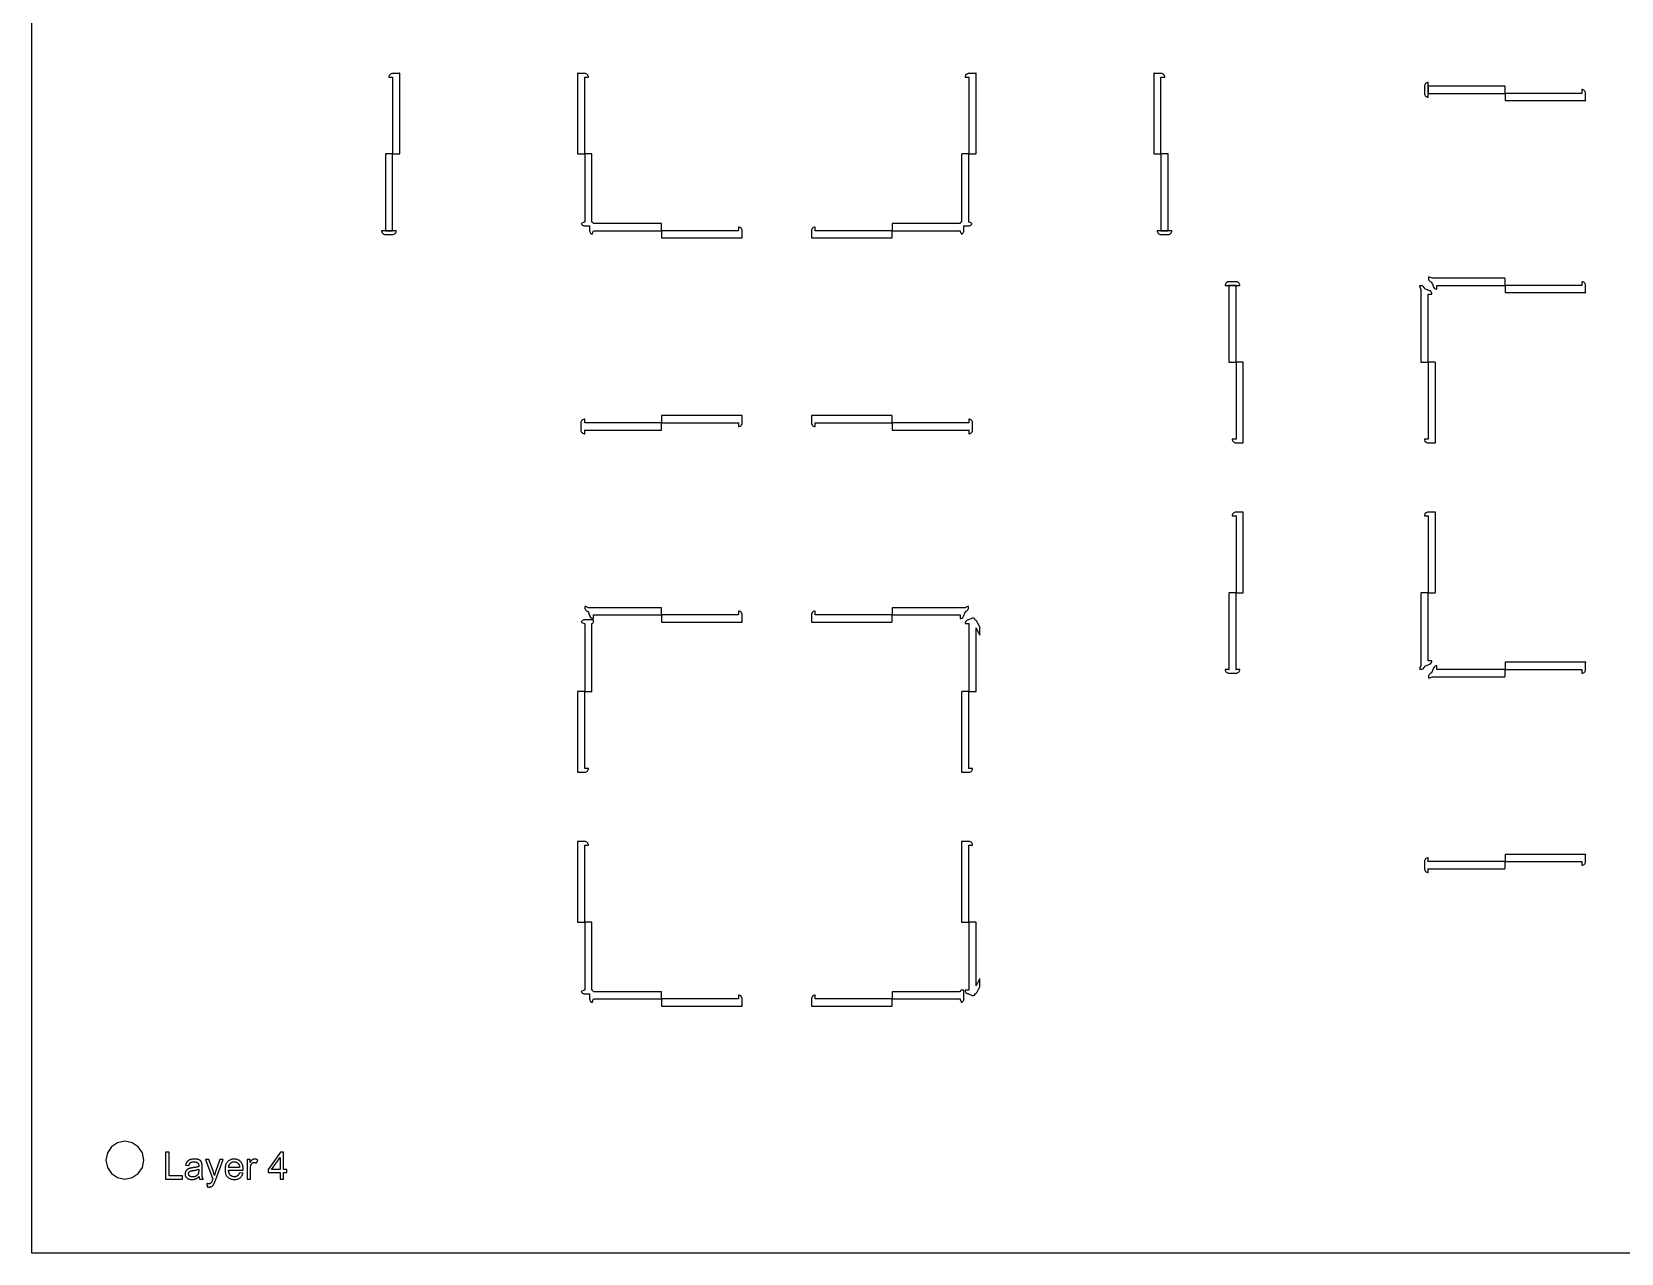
# Model space of a CAD drawing. Header units: metres. Extents: x -73 to 826, y -34 to 331.
# Drawn here: x 381.5 to 591.7, y -33.6 to 127.9 of the extents above; entities that cross this region are included whole.
import ezdxf

# ---------------------------------------------------------------- set-up
doc = ezdxf.new("R2010")
doc.units = ezdxf.units.M

msp = doc.modelspace()

# ---------------------------------------------------------------- linework, layer by layer
for points in [[(826.12, -33.64), (381.51, -33.64), (381.51, 330.98), (826.12, 330.98), (826.12, -33.64)], [(428.71, 121.92), (429.19, 121.92), (429.2, 121.92), (429.21, 121.91), (429.21, 121.91), (429.22, 121.9), (429.22, 111.78), (429.22, 111.77), (429.22, 111.77), (429.23, 111.76), (429.24, 111.76), (430.15, 111.76), (430.16, 111.76), (430.16, 111.77), (430.17, 111.77), (430.17, 111.78), (430.17, 122.43), (430.17, 122.43), (430.13, 122.43), (430.13, 122.43), (430.09, 122.42), (430.09, 122.42), (429.2, 122.42), (429.11, 122.41), (429.11, 122.41), (428.93, 122.33), (428.93, 122.33), (428.79, 122.2), (428.79, 122.2), (428.71, 122.02), (428.71, 122.02), (428.71, 121.92)], [(453.68, 111.76), (454.6, 111.76), (454.6, 111.76), (454.61, 111.77), (454.61, 111.77), (454.62, 111.78), (454.62, 121.9), (454.62, 121.91), (454.62, 121.91), (454.63, 121.92), (454.64, 121.92), (455.12, 121.92), (455.12, 122.02), (455.12, 122.02), (455.04, 122.2), (455.04, 122.2), (454.91, 122.33), (454.91, 122.33), (454.73, 122.41), (454.73, 122.41), (454.63, 122.42), (453.74, 122.42), (453.74, 122.42), (453.7, 122.43), (453.7, 122.43), (453.66, 122.43), (453.66, 122.43), (453.66, 111.78), (453.66, 111.77), (453.67, 111.77), (453.68, 111.76), (453.68, 111.76)], [(504.91, 121.92), (505.39, 121.92), (505.4, 121.92), (505.41, 121.91), (505.41, 121.91), (505.42, 121.9), (505.42, 111.78), (505.42, 111.77), (505.42, 111.77), (505.43, 111.76), (505.44, 111.76), (506.35, 111.76), (506.36, 111.76), (506.36, 111.77), (506.37, 111.77), (506.37, 111.78), (506.37, 122.43), (506.37, 122.43), (506.33, 122.43), (506.33, 122.43), (506.29, 122.42), (506.29, 122.42), (505.4, 122.42), (505.31, 122.41), (505.31, 122.41), (505.13, 122.33), (505.13, 122.33), (504.99, 122.2), (504.99, 122.2), (504.91, 122.02), (504.91, 122.02), (504.91, 121.92)], [(529.88, 111.76), (530.8, 111.76), (530.8, 111.76), (530.81, 111.77), (530.81, 111.77), (530.82, 111.78), (530.82, 121.9), (530.82, 121.91), (530.82, 121.91), (530.83, 121.92), (530.84, 121.92), (531.32, 121.92), (531.32, 122.02), (531.32, 122.02), (531.24, 122.2), (531.24, 122.2), (531.11, 122.33), (531.11, 122.33), (530.93, 122.41), (530.93, 122.41), (530.83, 122.42), (529.94, 122.42), (529.94, 122.42), (529.9, 122.43), (529.9, 122.43), (529.86, 122.43), (529.86, 122.43), (529.86, 111.78), (529.86, 111.77), (529.87, 111.77), (529.88, 111.76), (529.88, 111.76)], [(566.16, 119.27), (566.16, 120.7), (566.16, 121.22), (566.13, 121.22), (566.13, 121.22), (566.08, 121.21), (566.07, 121.21), (565.98, 121.18), (565.98, 121.18), (565.89, 121.14), (565.88, 121.13), (565.81, 121.07), (565.81, 121.07), (565.75, 120.99), (565.74, 120.99), (565.7, 120.9), (565.7, 120.9), (565.67, 120.81), (565.67, 120.8), (565.66, 120.75), (565.66, 120.75), (565.66, 120.7), (565.66, 119.79), (565.66, 119.74), (565.66, 119.74), (565.67, 119.69), (565.67, 119.68), (565.7, 119.59), (565.7, 119.59), (565.74, 119.5), (565.75, 119.5), (565.81, 119.42), (565.81, 119.42), (565.88, 119.36), (565.89, 119.36), (565.98, 119.31), (565.98, 119.31), (566.07, 119.28), (566.08, 119.28), (566.13, 119.27), (566.13, 119.27), (566.16, 119.27)], [(566.16, 120.7), (566.16, 119.79), (566.16, 119.78), (566.16, 119.78), (566.17, 119.77), (566.18, 119.77), (576.3, 119.77), (576.3, 119.77), (576.31, 119.78), (576.31, 119.78), (576.32, 119.79), (576.32, 120.7), (576.31, 120.71), (576.31, 120.72), (576.3, 120.72), (576.3, 120.72), (566.18, 120.72), (566.17, 120.72), (566.16, 120.72), (566.16, 120.71), (566.16, 120.7)], [(576.32, 119.75), (576.32, 118.84), (576.32, 118.83), (576.32, 118.82), (576.33, 118.82), (576.34, 118.82), (586.48, 118.82), (586.98, 118.82), (586.98, 118.82), (586.99, 118.85), (586.99, 118.85), (586.97, 118.9), (586.97, 118.9), (586.97, 119.75), (586.97, 119.78), (586.96, 119.88), (586.96, 119.88), (586.89, 120.06), (586.89, 120.06), (586.75, 120.2), (586.75, 120.2), (586.57, 120.27), (586.57, 120.27), (586.48, 120.27), (586.48, 119.79), (586.47, 119.78), (586.47, 119.78), (586.46, 119.77), (586.45, 119.77), (576.34, 119.77), (576.33, 119.77), (576.32, 119.76), (576.32, 119.76), (576.32, 119.75)], [(428.28, 101.6), (429.2, 101.6), (429.2, 101.6), (429.21, 101.61), (429.21, 101.61), (429.22, 101.62), (429.22, 111.74), (429.21, 111.75), (429.21, 111.75), (429.2, 111.76), (429.2, 111.76), (428.28, 111.76), (428.28, 111.76), (428.27, 111.75), (428.26, 111.75), (428.26, 111.74), (428.26, 101.62), (428.26, 101.61), (428.27, 101.61), (428.28, 101.6), (428.28, 101.6)], [(455.6, 101.14), (455.75, 101.52), (455.77, 101.6), (455.77, 101.6), (464.76, 101.6), (464.76, 101.6), (464.77, 101.61), (464.77, 101.61), (464.78, 101.62), (464.78, 102.53), (464.77, 102.54), (464.77, 102.55), (464.76, 102.55), (464.76, 102.55), (455.77, 102.55), (455.77, 102.55), (455.75, 102.63), (455.71, 102.69), (455.64, 102.74), (455.57, 102.75), (455.57, 111.74), (455.57, 111.75), (455.56, 111.75), (455.56, 111.76), (455.55, 111.76), (454.64, 111.76), (454.63, 111.76), (454.62, 111.75), (454.62, 111.75), (454.62, 111.74), (454.62, 102.75), (454.54, 102.74), (454.16, 102.58), (454.2, 102.48), (454.2, 102.48), (454.34, 102.34), (454.34, 102.34), (454.52, 102.26), (454.52, 102.26), (454.62, 102.25), (455.27, 102.25), (455.27, 102.25), (455.27, 102.25), (455.27, 102.25), (455.27, 102.25), (455.27, 101.6), (455.28, 101.5), (455.28, 101.5), (455.35, 101.32), (455.35, 101.32), (455.49, 101.19), (455.49, 101.19), (455.6, 101.14)], [(505.87, 102.58), (505.49, 102.74), (505.42, 102.75), (505.42, 111.74), (505.41, 111.75), (505.41, 111.75), (505.4, 111.76), (505.4, 111.76), (504.48, 111.76), (504.48, 111.76), (504.47, 111.75), (504.46, 111.75), (504.46, 111.74), (504.46, 102.75), (504.39, 102.74), (504.32, 102.69), (504.28, 102.63), (504.26, 102.55), (504.26, 102.55), (495.28, 102.55), (495.27, 102.55), (495.26, 102.55), (495.26, 102.54), (495.26, 102.53), (495.26, 101.62), (495.26, 101.61), (495.26, 101.61), (495.27, 101.6), (495.28, 101.6), (504.26, 101.6), (504.26, 101.6), (504.28, 101.52), (504.44, 101.14), (504.54, 101.19), (504.54, 101.19), (504.68, 101.32), (504.68, 101.32), (504.75, 101.5), (504.75, 101.5), (504.76, 101.6), (504.76, 102.25), (504.76, 102.25), (504.76, 102.25), (504.76, 102.25), (504.76, 102.25), (505.41, 102.25), (505.51, 102.26), (505.51, 102.26), (505.69, 102.34), (505.69, 102.34), (505.83, 102.48), (505.83, 102.48), (505.87, 102.58)], [(530.82, 111.74), (530.82, 101.62), (530.82, 101.61), (530.82, 101.61), (530.83, 101.6), (530.84, 101.6), (531.75, 101.6), (531.76, 101.6), (531.76, 101.61), (531.77, 101.61), (531.77, 101.62), (531.77, 111.74), (531.77, 111.75), (531.76, 111.75), (531.76, 111.76), (531.75, 111.76), (530.84, 111.76), (530.83, 111.76), (530.82, 111.75), (530.82, 111.75), (530.82, 111.74)], [(429.71, 101.6), (427.77, 101.6), (427.77, 101.57), (427.77, 101.57), (427.77, 101.52), (427.78, 101.52), (427.8, 101.42), (427.8, 101.42), (427.85, 101.33), (427.85, 101.33), (427.92, 101.25), (427.92, 101.25), (427.99, 101.19), (428, 101.19), (428.08, 101.14), (428.08, 101.14), (428.18, 101.11), (428.19, 101.11), (428.23, 101.1), (428.23, 101.1), (428.28, 101.1), (429.2, 101.1), (429.24, 101.1), (429.24, 101.1), (429.29, 101.11), (429.3, 101.11), (429.39, 101.14), (429.39, 101.14), (429.48, 101.19), (429.49, 101.19), (429.56, 101.25), (429.56, 101.25), (429.62, 101.33), (429.63, 101.33), (429.68, 101.42), (429.68, 101.42), (429.7, 101.52), (429.71, 101.52), (429.71, 101.57), (429.71, 101.57), (429.71, 101.6)], [(464.78, 101.58), (464.78, 100.67), (464.78, 100.66), (464.78, 100.65), (464.79, 100.65), (464.8, 100.65), (475.44, 100.65), (475.44, 100.65), (475.45, 100.68), (475.45, 100.68), (475.43, 100.73), (475.43, 100.73), (475.43, 101.61), (475.43, 101.71), (475.43, 101.71), (475.35, 101.89), (475.35, 101.89), (475.21, 102.03), (475.21, 102.03), (475.03, 102.1), (475.03, 102.1), (474.94, 102.1), (474.94, 101.62), (474.93, 101.61), (474.93, 101.61), (474.92, 101.6), (474.91, 101.6), (464.8, 101.6), (464.79, 101.6), (464.78, 101.59), (464.78, 101.59), (464.78, 101.58)], [(484.59, 100.65), (495.24, 100.65), (495.24, 100.65), (495.25, 100.65), (495.25, 100.66), (495.26, 100.67), (495.26, 101.58), (495.25, 101.59), (495.25, 101.59), (495.24, 101.6), (495.24, 101.6), (485.12, 101.6), (485.11, 101.6), (485.1, 101.61), (485.1, 101.61), (485.1, 101.62), (485.1, 102.1), (485, 102.1), (485, 102.1), (484.82, 102.03), (484.82, 102.03), (484.68, 101.89), (484.68, 101.89), (484.61, 101.71), (484.61, 101.71), (484.6, 101.61), (484.6, 100.73), (484.6, 100.73), (484.59, 100.68), (484.59, 100.68), (484.59, 100.65), (484.59, 100.65)], [(532.27, 101.6), (530.32, 101.6), (530.32, 101.57), (530.32, 101.57), (530.33, 101.52), (530.33, 101.52), (530.36, 101.42), (530.36, 101.42), (530.4, 101.33), (530.41, 101.33), (530.47, 101.25), (530.47, 101.25), (530.54, 101.19), (530.55, 101.19), (530.64, 101.14), (530.64, 101.14), (530.73, 101.11), (530.74, 101.11), (530.79, 101.1), (530.79, 101.1), (530.84, 101.1), (531.75, 101.1), (531.8, 101.1), (531.8, 101.1), (531.85, 101.11), (531.85, 101.11), (531.95, 101.14), (531.95, 101.14), (532.03, 101.19), (532.04, 101.19), (532.12, 101.25), (532.12, 101.25), (532.18, 101.33), (532.18, 101.33), (532.23, 101.42), (532.23, 101.42), (532.26, 101.52), (532.26, 101.52), (532.26, 101.57), (532.26, 101.57), (532.27, 101.6)], [(539.3, 94.37), (540.76, 94.37), (541.25, 94.37), (541.25, 94.4), (541.25, 94.4), (541.24, 94.45), (541.24, 94.45), (541.21, 94.55), (541.21, 94.55), (541.17, 94.63), (541.16, 94.64), (541.1, 94.72), (541.1, 94.72), (541.03, 94.78), (541.02, 94.78), (540.93, 94.83), (540.93, 94.83), (540.84, 94.86), (540.83, 94.86), (540.78, 94.87), (540.78, 94.87), (540.74, 94.87), (539.82, 94.87), (539.77, 94.87), (539.77, 94.87), (539.73, 94.86), (539.72, 94.86), (539.62, 94.83), (539.62, 94.83), (539.54, 94.78), (539.53, 94.78), (539.46, 94.72), (539.46, 94.72), (539.39, 94.64), (539.39, 94.63), (539.34, 94.55), (539.34, 94.55), (539.31, 94.45), (539.31, 94.45), (539.31, 94.4), (539.31, 94.4), (539.3, 94.37)], [(567.31, 93.87), (567.31, 94.37), (567.31, 94.37), (576.3, 94.37), (576.3, 94.37), (576.31, 94.38), (576.31, 94.38), (576.32, 94.39), (576.32, 95.3), (576.31, 95.31), (576.31, 95.32), (576.3, 95.32), (576.3, 95.32), (566.68, 95.32), (566.23, 95.51), (566.23, 95.51), (566.23, 95.51), (566.19, 95.42), (566.19, 95.42), (566.19, 95.22), (566.19, 95.22), (566.27, 95.04), (566.27, 95.04), (566.41, 94.91), (566.41, 94.91), (566.49, 94.86), (566.6, 94.81), (566.6, 94.81), (566.6, 94.81), (566.81, 94.3), (566.81, 94.3), (566.82, 94.27), (566.85, 94.16), (566.85, 94.16), (566.99, 93.98), (566.99, 93.98), (567.2, 93.88), (567.2, 93.88), (567.31, 93.87)], [(586.48, 94.87), (586.48, 94.39), (586.47, 94.38), (586.47, 94.38), (586.46, 94.37), (586.45, 94.37), (576.34, 94.37), (576.33, 94.37), (576.32, 94.36), (576.32, 94.36), (576.32, 94.35), (576.32, 93.44), (576.32, 93.43), (576.32, 93.42), (576.33, 93.42), (576.34, 93.42), (586.48, 93.42), (586.98, 93.42), (586.98, 93.42), (586.99, 93.45), (586.99, 93.45), (586.97, 93.5), (586.97, 93.5), (586.97, 94.38), (586.96, 94.48), (586.96, 94.48), (586.89, 94.66), (586.89, 94.66), (586.75, 94.8), (586.75, 94.8), (586.57, 94.87), (586.57, 94.87), (586.48, 94.87)], [(539.8, 94.35), (539.8, 84.23), (539.8, 84.22), (539.81, 84.22), (539.82, 84.21), (539.82, 84.21), (540.74, 84.21), (540.74, 84.21), (540.75, 84.22), (540.75, 84.22), (540.76, 84.23), (540.76, 94.35), (540.75, 94.36), (540.75, 94.36), (540.74, 94.37), (540.74, 94.37), (539.82, 94.37), (539.82, 94.37), (539.81, 94.36), (539.8, 94.36), (539.8, 94.35)], [(565.02, 94.3), (565.02, 94.29), (565.2, 93.85), (565.2, 84.23), (565.2, 84.22), (565.21, 84.22), (565.22, 84.21), (565.22, 84.21), (566.14, 84.21), (566.14, 84.21), (566.15, 84.22), (566.15, 84.22), (566.16, 84.23), (566.16, 93.22), (566.16, 93.22), (566.65, 93.22), (566.64, 93.33), (566.64, 93.33), (566.54, 93.53), (566.54, 93.53), (566.36, 93.67), (566.36, 93.67), (566.25, 93.71), (566.22, 93.71), (566.22, 93.71), (565.71, 93.92), (565.71, 93.92), (565.71, 93.93), (565.67, 94.03), (565.62, 94.12), (565.62, 94.12), (565.48, 94.26), (565.48, 94.26), (565.3, 94.33), (565.3, 94.33), (565.11, 94.33), (565.11, 94.33), (565.02, 94.3), (565.02, 94.3)], [(540.76, 84.19), (540.76, 74.07), (540.75, 74.06), (540.75, 74.06), (540.74, 74.05), (540.73, 74.05), (540.25, 74.05), (540.25, 73.95), (540.25, 73.95), (540.33, 73.77), (540.33, 73.77), (540.47, 73.63), (540.47, 73.63), (540.65, 73.56), (540.65, 73.56), (540.74, 73.55), (541.63, 73.55), (541.63, 73.55), (541.67, 73.54), (541.67, 73.54), (541.71, 73.54), (541.71, 73.54), (541.71, 84.19), (541.71, 84.2), (541.7, 84.2), (541.7, 84.21), (541.69, 84.21), (540.78, 84.21), (540.77, 84.21), (540.76, 84.2), (540.76, 84.2), (540.76, 84.19)], [(566.16, 84.19), (566.16, 74.07), (566.15, 74.06), (566.15, 74.06), (566.14, 74.05), (566.13, 74.05), (565.65, 74.05), (565.65, 73.95), (565.65, 73.95), (565.73, 73.77), (565.73, 73.77), (565.87, 73.63), (565.87, 73.63), (566.05, 73.56), (566.05, 73.56), (566.14, 73.55), (567.03, 73.55), (567.03, 73.55), (567.07, 73.54), (567.07, 73.54), (567.11, 73.54), (567.11, 73.54), (567.11, 84.19), (567.11, 84.2), (567.1, 84.2), (567.1, 84.21), (567.09, 84.21), (566.18, 84.21), (566.17, 84.21), (566.16, 84.2), (566.16, 84.2), (566.16, 84.19)], [(454.62, 74.75), (454.62, 75.27), (454.62, 75.26), (454.62, 75.25), (454.63, 75.25), (454.64, 75.25), (464.76, 75.25), (464.76, 75.25), (464.77, 75.25), (464.77, 75.26), (464.78, 75.27), (464.78, 76.18), (464.77, 76.19), (464.77, 76.19), (464.76, 76.2), (464.76, 76.2), (454.64, 76.2), (454.63, 76.2), (454.62, 76.19), (454.62, 76.19), (454.62, 76.18), (454.62, 76.2), (454.62, 76.7), (454.59, 76.7), (454.59, 76.7), (454.54, 76.69), (454.53, 76.69), (454.44, 76.66), (454.44, 76.66), (454.35, 76.61), (454.34, 76.61), (454.27, 76.55), (454.27, 76.55), (454.21, 76.47), (454.2, 76.47), (454.16, 76.38), (454.16, 76.38), (454.13, 76.28), (454.13, 76.28), (454.12, 76.23), (454.12, 76.23), (454.12, 76.18), (454.12, 75.27), (454.12, 75.22), (454.12, 75.22), (454.13, 75.17), (454.13, 75.16), (454.16, 75.07), (454.16, 75.07), (454.2, 74.98), (454.21, 74.98), (454.27, 74.9), (454.27, 74.9), (454.34, 74.84), (454.35, 74.83), (454.44, 74.79), (454.44, 74.79), (454.53, 74.76), (454.54, 74.76), (454.59, 74.75), (454.59, 74.75), (454.62, 74.75)], [(464.8, 76.2), (474.91, 76.2), (474.92, 76.2), (474.93, 76.19), (474.93, 76.19), (474.94, 76.18), (474.94, 75.7), (475.03, 75.7), (475.03, 75.7), (475.21, 75.77), (475.21, 75.77), (475.35, 75.91), (475.35, 75.91), (475.43, 76.09), (475.43, 76.09), (475.43, 76.19), (475.43, 77.07), (475.43, 77.07), (475.45, 77.12), (475.45, 77.12), (475.44, 77.15), (475.44, 77.15), (464.8, 77.15), (464.79, 77.15), (464.78, 77.15), (464.78, 77.14), (464.78, 77.13), (464.78, 76.22), (464.78, 76.21), (464.78, 76.21), (464.79, 76.2), (464.8, 76.2)], [(485.1, 75.7), (485.1, 76.18), (485.1, 76.19), (485.1, 76.19), (485.11, 76.2), (485.12, 76.2), (495.24, 76.2), (495.24, 76.2), (495.25, 76.21), (495.25, 76.21), (495.26, 76.22), (495.26, 77.13), (495.25, 77.14), (495.25, 77.15), (495.24, 77.15), (495.24, 77.15), (484.59, 77.15), (484.59, 77.15), (484.59, 77.12), (484.59, 77.12), (484.6, 77.07), (484.6, 77.07), (484.6, 76.19), (484.61, 76.09), (484.61, 76.09), (484.68, 75.91), (484.68, 75.91), (484.82, 75.77), (484.82, 75.77), (485, 75.7), (485, 75.7), (485.1, 75.7)], [(505.42, 76.7), (505.42, 76.18), (505.41, 76.19), (505.41, 76.19), (505.4, 76.2), (505.4, 76.2), (495.28, 76.2), (495.27, 76.2), (495.26, 76.19), (495.26, 76.19), (495.26, 76.18), (495.26, 75.27), (495.26, 75.26), (495.26, 75.25), (495.27, 75.25), (495.28, 75.25), (505.4, 75.25), (505.4, 75.25), (505.41, 75.25), (505.41, 75.26), (505.42, 75.27), (505.42, 74.75), (505.44, 74.75), (505.44, 74.75), (505.49, 74.76), (505.5, 74.76), (505.59, 74.79), (505.59, 74.79), (505.68, 74.83), (505.69, 74.84), (505.76, 74.9), (505.76, 74.9), (505.82, 74.98), (505.83, 74.98), (505.88, 75.07), (505.88, 75.07), (505.9, 75.16), (505.91, 75.17), (505.91, 75.22), (505.91, 75.22), (505.91, 75.27), (505.91, 76.18), (505.91, 76.23), (505.91, 76.23), (505.91, 76.28), (505.9, 76.28), (505.88, 76.38), (505.88, 76.38), (505.83, 76.47), (505.82, 76.47), (505.76, 76.55), (505.76, 76.55), (505.69, 76.61), (505.68, 76.61), (505.59, 76.66), (505.59, 76.66), (505.5, 76.69), (505.49, 76.69), (505.44, 76.7), (505.44, 76.7), (505.42, 76.7)], [(540.25, 63.89), (540.73, 63.89), (540.74, 63.89), (540.75, 63.88), (540.75, 63.88), (540.76, 63.87), (540.76, 53.75), (540.76, 53.74), (540.76, 53.74), (540.77, 53.73), (540.78, 53.73), (541.69, 53.73), (541.7, 53.73), (541.7, 53.74), (541.71, 53.74), (541.71, 53.75), (541.71, 63.89), (541.71, 64.4), (541.71, 64.4), (541.67, 64.4), (541.67, 64.4), (541.63, 64.39), (541.63, 64.39), (540.74, 64.39), (540.65, 64.38), (540.65, 64.38), (540.47, 64.3), (540.47, 64.3), (540.33, 64.17), (540.33, 64.17), (540.25, 63.99), (540.25, 63.99), (540.25, 63.89)], [(565.65, 63.89), (566.13, 63.89), (566.14, 63.89), (566.15, 63.88), (566.15, 63.88), (566.16, 63.87), (566.16, 53.75), (566.16, 53.74), (566.16, 53.74), (566.17, 53.73), (566.18, 53.73), (567.09, 53.73), (567.1, 53.73), (567.1, 53.74), (567.11, 53.74), (567.11, 53.75), (567.11, 64.4), (567.11, 64.4), (567.07, 64.4), (567.07, 64.4), (567.03, 64.39), (567.03, 64.39), (566.14, 64.39), (566.05, 64.38), (566.05, 64.38), (565.87, 64.3), (565.87, 64.3), (565.73, 64.17), (565.73, 64.17), (565.65, 63.99), (565.65, 63.99), (565.65, 63.89)], [(541.25, 43.57), (540.76, 43.57), (540.74, 43.57), (540.74, 43.57), (540.75, 43.58), (540.75, 43.58), (540.76, 43.59), (540.76, 53.71), (540.75, 53.72), (540.75, 53.72), (540.74, 53.73), (540.74, 53.73), (539.82, 53.73), (539.82, 53.73), (539.81, 53.72), (539.8, 53.72), (539.8, 53.71), (539.8, 43.59), (539.8, 43.58), (539.81, 43.58), (539.82, 43.57), (539.82, 43.57), (539.3, 43.57), (539.31, 43.54), (539.31, 43.54), (539.31, 43.49), (539.31, 43.48), (539.34, 43.39), (539.34, 43.39), (539.39, 43.3), (539.39, 43.3), (539.46, 43.22), (539.46, 43.22), (539.53, 43.16), (539.54, 43.16), (539.62, 43.11), (539.62, 43.11), (539.72, 43.08), (539.73, 43.08), (539.77, 43.07), (539.77, 43.07), (539.82, 43.07), (540.74, 43.07), (540.78, 43.07), (540.78, 43.07), (540.83, 43.08), (540.84, 43.08), (540.93, 43.11), (540.93, 43.11), (541.02, 43.16), (541.03, 43.16), (541.1, 43.22), (541.1, 43.22), (541.16, 43.3), (541.17, 43.3), (541.21, 43.39), (541.21, 43.39), (541.24, 43.48), (541.24, 43.49), (541.25, 43.54), (541.25, 43.54), (541.25, 43.57)], [(566.65, 44.72), (566.16, 44.72), (566.16, 53.71), (566.15, 53.72), (566.15, 53.72), (566.14, 53.73), (566.14, 53.73), (565.22, 53.73), (565.22, 53.73), (565.21, 53.72), (565.2, 53.72), (565.2, 53.71), (565.2, 44.09), (565.02, 43.65), (565.02, 43.64), (565.02, 43.64), (565.11, 43.61), (565.11, 43.61), (565.3, 43.61), (565.3, 43.61), (565.48, 43.68), (565.48, 43.68), (565.62, 43.82), (565.62, 43.82), (565.67, 43.91), (565.71, 44.01), (565.71, 44.01), (565.71, 44.01), (566.22, 44.23), (566.22, 44.23), (566.25, 44.23), (566.33, 44.26), (566.33, 44.26), (566.48, 44.34), (566.48, 44.34), (566.59, 44.48), (566.59, 44.48), (566.65, 44.64), (566.65, 44.64), (566.65, 44.72)], [(455.77, 50.3), (455.77, 50.8), (464.76, 50.8), (464.76, 50.8), (464.77, 50.81), (464.77, 50.81), (464.78, 50.82), (464.78, 50.82), (464.78, 50.82), (464.78, 51.73), (464.77, 51.74), (464.77, 51.75), (464.76, 51.75), (464.76, 51.75), (455.14, 51.75), (454.69, 51.94), (454.69, 51.94), (454.69, 51.94), (454.65, 51.85), (454.65, 51.85), (454.65, 51.65), (454.65, 51.65), (454.73, 51.47), (454.73, 51.47), (454.87, 51.34), (454.87, 51.34), (454.95, 51.29), (455.06, 51.24), (455.06, 51.24), (455.06, 51.24), (455.27, 50.73), (455.27, 50.73), (455.28, 50.7), (455.31, 50.59), (455.31, 50.59), (455.45, 50.41), (455.45, 50.41), (455.66, 50.31), (455.66, 50.31), (455.77, 50.3)], [(464.78, 50.78), (464.78, 50.78), (464.78, 49.87), (464.78, 49.86), (464.78, 49.85), (464.79, 49.85), (464.8, 49.85), (475.44, 49.85), (475.44, 49.85), (475.45, 49.88), (475.45, 49.88), (475.43, 49.93), (475.43, 49.93), (475.43, 50.81), (475.43, 50.91), (475.43, 50.91), (475.35, 51.09), (475.35, 51.09), (475.21, 51.23), (475.21, 51.23), (475.03, 51.3), (475.03, 51.3), (474.94, 51.3), (474.94, 50.82), (474.93, 50.81), (474.93, 50.81), (474.92, 50.8), (474.91, 50.8), (464.8, 50.8), (464.79, 50.8), (464.78, 50.79), (464.78, 50.79), (464.78, 50.78), (464.78, 50.78)], [(484.59, 49.85), (495.24, 49.85), (495.24, 49.85), (495.25, 49.85), (495.25, 49.86), (495.26, 49.87), (495.26, 50.78), (495.25, 50.79), (495.25, 50.79), (495.24, 50.8), (495.24, 50.8), (485.12, 50.8), (485.11, 50.8), (485.1, 50.81), (485.1, 50.81), (485.1, 50.82), (485.1, 51.3), (485, 51.3), (485, 51.3), (484.82, 51.23), (484.82, 51.23), (484.68, 51.09), (484.68, 51.09), (484.61, 50.91), (484.61, 50.91), (484.6, 50.81), (484.6, 49.93), (484.6, 49.93), (484.59, 49.88), (484.59, 49.88), (484.59, 49.85), (484.59, 49.85)], [(505.34, 51.94), (505.34, 51.94), (504.89, 51.75), (495.28, 51.75), (495.27, 51.75), (495.26, 51.75), (495.26, 51.74), (495.26, 51.73), (495.26, 50.82), (495.26, 50.81), (495.26, 50.81), (495.27, 50.8), (495.28, 50.8), (504.26, 50.8), (504.26, 50.3), (504.35, 50.31), (504.35, 50.31), (504.51, 50.37), (504.51, 50.37), (504.64, 50.47), (504.64, 50.47), (504.73, 50.62), (504.73, 50.62), (504.75, 50.7), (504.76, 50.73), (504.76, 50.73), (504.97, 51.24), (504.97, 51.24), (504.97, 51.24), (505.08, 51.29), (505.17, 51.34), (505.17, 51.34), (505.3, 51.47), (505.3, 51.47), (505.38, 51.65), (505.38, 51.65), (505.38, 51.85), (505.38, 51.85), (505.34, 51.94), (505.34, 51.94)], [(454.16, 49.82), (454.54, 49.66), (454.62, 49.65), (454.62, 40.66), (454.62, 40.65), (454.62, 40.65), (454.63, 40.64), (454.64, 40.64), (455.55, 40.64), (455.56, 40.64), (455.56, 40.65), (455.57, 40.65), (455.57, 40.66), (455.57, 49.65), (455.64, 49.66), (455.71, 49.71), (455.75, 49.77), (455.77, 49.85), (455.77, 50.09), (455.77, 50.09), (455.66, 50.14), (455.66, 50.14), (455.57, 50.15), (454.62, 50.15), (454.52, 50.14), (454.52, 50.14), (454.34, 50.06), (454.34, 50.06), (454.2, 49.92), (454.2, 49.92), (454.16, 49.82)], [(504.92, 49.65), (505.42, 49.65), (505.42, 40.66), (505.42, 40.65), (505.42, 40.65), (505.43, 40.64), (505.44, 40.64), (506.35, 40.64), (506.36, 40.64), (506.36, 40.65), (506.37, 40.65), (506.37, 40.66), (506.37, 49.07), (506.38, 49.04), (506.38, 49.04), (506.41, 48.99), (506.41, 48.99), (506.44, 48.93), (506.44, 48.93), (506.47, 48.87), (506.47, 48.87), (506.5, 48.82), (506.5, 48.82), (506.53, 48.76), (506.53, 48.76), (506.56, 48.7), (506.56, 48.7), (506.59, 48.65), (506.59, 48.65), (506.62, 48.59), (506.62, 48.59), (506.65, 48.53), (506.65, 48.53), (506.68, 48.48), (506.68, 48.48), (506.71, 48.42), (506.71, 48.42), (506.74, 48.36), (506.74, 48.36), (506.76, 48.31), (506.76, 48.31), (506.79, 48.25), (506.79, 48.25), (506.82, 48.19), (506.82, 48.19), (506.85, 48.14), (506.85, 48.14), (506.87, 48.1), (506.87, 49.07), (506.85, 49.19), (506.85, 49.19), (506.81, 49.31), (506.8, 49.33), (506.8, 49.33), (506.77, 49.39), (506.77, 49.39), (506.74, 49.45), (506.74, 49.45), (506.71, 49.5), (506.71, 49.5), (506.68, 49.56), (506.68, 49.56), (506.65, 49.62), (506.64, 49.62), (506.61, 49.67), (506.61, 49.67), (506.58, 49.73), (506.58, 49.73), (506.55, 49.79), (506.55, 49.79), (506.52, 49.84), (506.52, 49.84), (506.49, 49.9), (506.49, 49.9), (506.46, 49.96), (506.46, 49.96), (506.43, 50.01), (506.43, 50.01), (506.4, 50.06), (506.32, 50.07), (506.31, 50.07), (506.16, 50.3), (506.03, 50.34), (506.03, 50.34), (505.84, 50.34), (505.84, 50.34), (505.76, 50.31), (505.35, 50.14), (505.35, 50.14), (505.32, 50.14), (505.24, 50.11), (505.24, 50.11), (505.09, 50.03), (505.09, 50.03), (504.98, 49.89), (504.98, 49.89), (504.92, 49.73), (504.92, 49.73), (504.92, 49.65)], [(576.34, 43.57), (586.45, 43.57), (586.46, 43.57), (586.47, 43.56), (586.47, 43.56), (586.48, 43.55), (586.48, 43.07), (586.57, 43.07), (586.57, 43.07), (586.75, 43.14), (586.75, 43.14), (586.89, 43.28), (586.89, 43.28), (586.96, 43.46), (586.96, 43.46), (586.97, 43.56), (586.97, 44.44), (586.97, 44.44), (586.99, 44.49), (586.99, 44.49), (586.98, 44.52), (586.98, 44.52), (576.34, 44.52), (576.33, 44.52), (576.32, 44.52), (576.32, 44.51), (576.32, 44.5), (576.32, 43.59), (576.32, 43.58), (576.32, 43.58), (576.33, 43.57), (576.34, 43.57)], [(566.23, 42.43), (566.23, 42.43), (566.68, 42.62), (576.3, 42.62), (576.3, 42.62), (576.31, 42.62), (576.31, 42.63), (576.32, 42.64), (576.32, 43.55), (576.31, 43.56), (576.31, 43.56), (576.3, 43.57), (576.3, 43.57), (567.31, 43.57), (567.31, 44.07), (567.22, 44.06), (567.22, 44.06), (567.06, 44), (567.06, 44), (566.93, 43.9), (566.93, 43.9), (566.84, 43.75), (566.84, 43.75), (566.82, 43.67), (566.81, 43.64), (566.81, 43.64), (566.6, 43.13), (566.6, 43.12), (566.6, 43.12), (566.49, 43.08), (566.41, 43.03), (566.41, 43.03), (566.27, 42.9), (566.27, 42.9), (566.19, 42.72), (566.19, 42.72), (566.19, 42.52), (566.19, 42.52), (566.23, 42.43), (566.23, 42.43)], [(455.12, 30.48), (454.64, 30.48), (454.63, 30.48), (454.62, 30.49), (454.62, 30.49), (454.62, 30.5), (454.62, 40.62), (454.61, 40.63), (454.61, 40.63), (454.6, 40.64), (454.6, 40.64), (453.68, 40.64), (453.68, 40.64), (453.67, 40.63), (453.66, 40.63), (453.66, 40.62), (453.66, 29.97), (453.66, 29.97), (453.7, 29.97), (453.7, 29.97), (453.74, 29.98), (453.74, 29.98), (454.63, 29.98), (454.73, 29.99), (454.73, 29.99), (454.91, 30.07), (454.91, 30.07), (455.04, 30.2), (455.04, 30.2), (455.12, 30.38), (455.12, 30.38), (455.12, 30.48)], [(505.92, 30.48), (505.44, 30.48), (505.43, 30.48), (505.42, 30.49), (505.42, 30.49), (505.42, 30.5), (505.42, 40.62), (505.41, 40.63), (505.41, 40.63), (505.4, 40.64), (505.4, 40.64), (504.48, 40.64), (504.48, 40.64), (504.47, 40.63), (504.46, 40.63), (504.46, 40.62), (504.46, 29.97), (504.46, 29.97), (504.5, 29.97), (504.5, 29.97), (504.54, 29.98), (504.54, 29.98), (505.43, 29.98), (505.53, 29.99), (505.53, 29.99), (505.71, 30.07), (505.71, 30.07), (505.84, 30.2), (505.84, 30.2), (505.92, 30.38), (505.92, 30.38), (505.92, 30.48), (505.92, 30.48)], [(453.68, 10.16), (454.6, 10.16), (454.6, 10.16), (454.61, 10.17), (454.61, 10.17), (454.62, 10.18), (454.62, 20.3), (454.62, 20.31), (454.62, 20.31), (454.63, 20.32), (454.64, 20.32), (455.12, 20.32), (455.12, 20.42), (455.12, 20.42), (455.04, 20.6), (455.04, 20.6), (454.91, 20.73), (454.91, 20.73), (454.73, 20.81), (454.73, 20.81), (454.63, 20.82), (453.74, 20.82), (453.74, 20.82), (453.7, 20.83), (453.7, 20.83), (453.66, 20.83), (453.66, 20.83), (453.66, 10.18), (453.66, 10.17), (453.67, 10.17), (453.68, 10.16), (453.68, 10.16)], [(505.4, 10.16), (505.4, 10.16), (505.4, 10.16), (505.41, 10.17), (505.41, 10.17), (505.42, 10.18), (505.42, 20.3), (505.42, 20.31), (505.42, 20.31), (505.43, 20.32), (505.44, 20.32), (505.92, 20.32), (505.92, 20.32), (505.92, 20.42), (505.92, 20.42), (505.84, 20.6), (505.84, 20.6), (505.71, 20.73), (505.71, 20.73), (505.53, 20.81), (505.53, 20.81), (505.43, 20.82), (504.54, 20.82), (504.54, 20.82), (504.5, 20.83), (504.5, 20.83), (504.46, 20.83), (504.46, 20.83), (504.46, 10.18), (504.46, 10.17), (504.47, 10.17), (504.48, 10.16), (504.48, 10.16), (505.4, 10.16), (505.4, 10.16)], [(576.34, 18.17), (586.45, 18.17), (586.46, 18.17), (586.47, 18.16), (586.47, 18.16), (586.48, 18.15), (586.48, 17.67), (586.57, 17.67), (586.57, 17.67), (586.75, 17.74), (586.75, 17.74), (586.89, 17.88), (586.89, 17.88), (586.96, 18.06), (586.96, 18.06), (586.97, 18.16), (586.97, 19.04), (586.97, 19.04), (586.99, 19.09), (586.99, 19.09), (586.98, 19.12), (586.98, 19.12), (576.34, 19.12), (576.33, 19.12), (576.32, 19.12), (576.32, 19.11), (576.32, 19.1), (576.32, 18.19), (576.32, 18.18), (576.32, 18.18), (576.33, 18.17), (576.34, 18.17)], [(566.16, 16.72), (566.16, 17.24), (566.16, 17.23), (566.16, 17.22), (566.17, 17.22), (566.18, 17.22), (576.3, 17.22), (576.3, 17.22), (576.31, 17.22), (576.31, 17.23), (576.32, 17.24), (576.32, 18.15), (576.31, 18.16), (576.31, 18.16), (576.3, 18.17), (576.3, 18.17), (566.18, 18.17), (566.17, 18.17), (566.16, 18.16), (566.16, 18.16), (566.16, 18.15), (566.16, 18.17), (566.16, 18.67), (566.13, 18.67), (566.13, 18.67), (566.08, 18.66), (566.07, 18.66), (565.98, 18.63), (565.98, 18.63), (565.89, 18.58), (565.88, 18.58), (565.81, 18.52), (565.81, 18.52), (565.75, 18.44), (565.74, 18.43), (565.7, 18.35), (565.7, 18.35), (565.67, 18.25), (565.67, 18.25), (565.66, 18.2), (565.66, 18.2), (565.66, 18.15), (565.66, 17.24), (565.66, 17.19), (565.66, 17.19), (565.67, 17.14), (565.67, 17.13), (565.7, 17.04), (565.7, 17.04), (565.74, 16.95), (565.75, 16.95), (565.81, 16.87), (565.81, 16.87), (565.88, 16.81), (565.89, 16.8), (565.98, 16.76), (565.98, 16.76), (566.07, 16.73), (566.08, 16.73), (566.13, 16.72), (566.13, 16.72), (566.16, 16.72)], [(455.6, -0.46), (455.75, -0.08), (455.77, 0), (464.76, 0), (464.76, 0), (464.77, 0.01), (464.77, 0.01), (464.78, 0.02), (464.78, 0.93), (464.77, 0.94), (464.77, 0.95), (464.76, 0.95), (464.76, 0.95), (455.77, 0.95), (455.75, 1.03), (455.71, 1.09), (455.64, 1.14), (455.57, 1.15), (455.57, 10.14), (455.57, 10.15), (455.56, 10.15), (455.56, 10.16), (455.55, 10.16), (454.64, 10.16), (454.63, 10.16), (454.62, 10.15), (454.62, 10.15), (454.62, 10.14), (454.62, 1.15), (454.54, 1.14), (454.16, 0.98), (454.16, 0.98), (454.2, 0.88), (454.2, 0.88), (454.34, 0.74), (454.34, 0.74), (454.52, 0.66), (454.52, 0.66), (454.62, 0.65), (455.27, 0.65), (455.27, 0.65), (455.27, 0.65), (455.27, 0.65), (455.27, 0.65), (455.27, 0), (455.28, -0.1), (455.28, -0.1), (455.35, -0.28), (455.35, -0.28), (455.49, -0.41), (455.49, -0.41), (455.6, -0.46)], [(506.87, 2.7), (506.86, 2.69), (506.86, 2.69), (506.84, 2.64), (506.84, 2.64), (506.81, 2.58), (506.81, 2.58), (506.78, 2.52), (506.78, 2.52), (506.75, 2.47), (506.75, 2.47), (506.72, 2.41), (506.72, 2.41), (506.69, 2.35), (506.69, 2.35), (506.66, 2.3), (506.66, 2.3), (506.63, 2.24), (506.63, 2.24), (506.61, 2.18), (506.61, 2.18), (506.58, 2.13), (506.58, 2.13), (506.55, 2.07), (506.55, 2.07), (506.52, 2.01), (506.52, 2.01), (506.49, 1.96), (506.49, 1.96), (506.46, 1.9), (506.46, 1.9), (506.43, 1.84), (506.43, 1.84), (506.4, 1.79), (506.4, 1.79), (506.37, 1.73), (506.37, 1.73), (506.37, 1.73), (506.37, 10.14), (506.37, 10.15), (506.36, 10.15), (506.36, 10.16), (506.35, 10.16), (505.44, 10.16), (505.43, 10.16), (505.42, 10.15), (505.42, 10.15), (505.42, 10.14), (505.42, 1.15), (504.92, 1.15), (504.93, 1.04), (504.93, 1.04), (505.03, 0.84), (505.03, 0.84), (505.21, 0.7), (505.21, 0.7), (505.32, 0.66), (505.35, 0.66), (505.35, 0.66), (505.76, 0.49), (505.84, 0.46), (505.84, 0.46), (506.03, 0.46), (506.03, 0.46), (506.16, 0.5), (506.31, 0.73), (506.32, 0.73), (506.4, 0.74), (506.42, 0.76), (506.42, 0.76), (506.45, 0.82), (506.45, 0.82), (506.48, 0.87), (506.48, 0.87), (506.51, 0.93), (506.51, 0.93), (506.54, 0.99), (506.54, 0.99), (506.57, 1.04), (506.57, 1.04), (506.6, 1.1), (506.6, 1.1), (506.63, 1.16), (506.63, 1.16), (506.66, 1.21), (506.66, 1.21), (506.69, 1.27), (506.69, 1.27), (506.72, 1.33), (506.72, 1.33), (506.75, 1.38), (506.75, 1.38), (506.78, 1.44), (506.78, 1.44), (506.81, 1.49), (506.85, 1.61), (506.85, 1.61), (506.87, 1.73), (506.87, 2.7)], [(464.78, -0.02), (464.78, -0.93), (464.78, -0.94), (464.78, -0.95), (464.79, -0.95), (464.8, -0.95), (475.44, -0.95), (475.44, -0.95), (475.45, -0.92), (475.45, -0.92), (475.43, -0.87), (475.43, -0.87), (475.43, 0.01), (475.43, 0.11), (475.43, 0.11), (475.35, 0.29), (475.35, 0.29), (475.21, 0.43), (475.21, 0.43), (475.03, 0.5), (475.03, 0.5), (474.94, 0.5), (474.94, 0.02), (474.93, 0.01), (474.93, 0.01), (474.92, 0), (474.91, 0), (464.8, 0), (464.79, 0), (464.78, -0.01), (464.78, -0.01), (464.78, -0.02)], [(484.59, -0.95), (495.24, -0.95), (495.24, -0.95), (495.25, -0.95), (495.25, -0.94), (495.26, -0.93), (495.26, -0.02), (495.25, -0.01), (495.25, -0.01), (495.25, 0), (495.24, 0), (495.24, 0), (495.24, 0), (485.12, 0), (485.11, 0), (485.1, 0.01), (485.1, 0.01), (485.1, 0.02), (485.1, 0.5), (485, 0.5), (485, 0.5), (484.82, 0.43), (484.82, 0.43), (484.68, 0.29), (484.68, 0.29), (484.61, 0.11), (484.61, 0.11), (484.6, 0.01), (484.6, -0.87), (484.6, -0.87), (484.59, -0.92), (484.59, -0.92), (484.59, -0.95), (484.59, -0.95)], [(504.71, 1.15), (504.46, 1.15), (504.39, 1.14), (504.32, 1.09), (504.28, 1.03), (504.26, 0.95), (495.28, 0.95), (495.27, 0.95), (495.26, 0.95), (495.26, 0.94), (495.26, 0.93), (495.26, 0.02), (495.26, 0.01), (495.26, 0.01), (495.27, 0), (495.27, 0), (495.28, 0), (495.28, 0), (504.26, 0), (504.28, -0.08), (504.44, -0.46), (504.44, -0.46), (504.54, -0.41), (504.54, -0.41), (504.68, -0.28), (504.68, -0.28), (504.75, -0.1), (504.75, -0.1), (504.76, 0), (504.76, 0.95), (504.75, 1.05), (504.75, 1.05), (504.71, 1.15), (504.71, 1.15)], [(396.32, -21.33), (396.13, -20.37), (395.58, -19.56), (394.77, -19.02), (393.82, -18.83), (392.86, -19.02), (392.05, -19.56), (391.51, -20.37), (391.32, -21.33), (391.51, -22.29), (392.05, -23.1), (392.86, -23.64), (393.82, -23.83), (394.77, -23.64), (395.58, -23.1), (396.13, -22.29), (396.32, -21.33)], [(399.18, -23.83), (401.42, -23.83), (401.42, -23.41), (399.66, -23.41), (399.66, -20.25), (399.18, -20.25), (399.18, -23.83)], [(414.33, -23.83), (414.77, -23.83), (414.77, -22.97), (415.25, -22.97), (415.25, -22.57), (414.77, -22.57), (414.77, -20.25), (414.41, -20.25), (412.78, -22.57), (412.78, -22.97), (414.33, -22.97), (414.33, -23.83)], [(414.33, -22.57), (413.21, -22.57), (414.33, -20.96), (414.33, -22.57)], [(403.62, -23.51), (403.62, -23.55), (403.63, -23.58), (403.63, -23.62), (403.64, -23.65), (403.65, -23.68), (403.66, -23.71), (403.67, -23.74), (403.68, -23.77), (403.69, -23.8), (403.71, -23.83), (404.17, -23.83), (404.15, -23.8), (404.13, -23.77), (404.12, -23.74), (404.11, -23.71), (404.1, -23.68), (404.08, -23.65), (404.08, -23.61), (404.07, -23.58), (404.06, -23.55), (404.05, -23.52), (404.05, -23.48), (404.04, -23.44), (404.04, -23.38), (404.04, -23.32), (404.03, -23.24), (404.03, -23.16), (404.03, -23.07), (404.03, -22.97), (404.03, -22.86), (404.03, -22.74), (404.03, -22.16), (404.03, -22.1), (404.02, -22.05), (404.02, -22), (404.02, -21.95), (404.02, -21.91), (404.02, -21.87), (404.01, -21.84), (404.01, -21.8), (404.01, -21.78), (404, -21.75), (404, -21.72), (403.99, -21.68), (403.97, -21.65), (403.96, -21.62), (403.95, -21.59), (403.94, -21.56), (403.92, -21.53), (403.9, -21.5), (403.89, -21.48), (403.87, -21.45), (403.85, -21.43), (403.82, -21.41), (403.8, -21.39), (403.77, -21.36), (403.74, -21.34), (403.71, -21.33), (403.68, -21.31), (403.64, -21.29), (403.6, -21.27), (403.56, -21.26), (403.52, -21.24), (403.47, -21.23), (403.43, -21.22), (403.38, -21.21), (403.32, -21.2), (403.27, -21.19), (403.21, -21.19), (403.15, -21.18), (403.09, -21.18), (403.02, -21.18), (402.96, -21.18), (402.89, -21.18), (402.83, -21.19), (402.77, -21.19), (402.71, -21.2), (402.65, -21.21), (402.59, -21.22), (402.54, -21.24), (402.49, -21.25), (402.43, -21.27), (402.38, -21.29), (402.34, -21.31), (402.29, -21.33), (402.25, -21.36), (402.21, -21.38), (402.17, -21.41), (402.14, -21.44), (402.1, -21.47), (402.07, -21.5), (402.05, -21.53), (402.02, -21.57), (401.99, -21.6), (401.97, -21.64), (401.95, -21.68), (401.93, -21.73), (401.91, -21.77), (401.89, -21.82), (401.88, -21.87), (401.87, -21.92), (401.85, -21.98), (402.28, -22.04), (402.3, -21.98), (402.31, -21.93), (402.33, -21.88), (402.35, -21.84), (402.37, -21.8), (402.4, -21.76), (402.42, -21.73), (402.45, -21.7), (402.47, -21.67), (402.5, -21.65), (402.53, -21.63), (402.57, -21.61), (402.6, -21.6), (402.65, -21.58), (402.69, -21.57), (402.74, -21.56), (402.79, -21.55), (402.84, -21.55), (402.9, -21.54), (402.96, -21.54), (403.02, -21.54), (403.09, -21.55), (403.14, -21.56), (403.2, -21.57), (403.25, -21.58), (403.3, -21.6), (403.34, -21.62), (403.39, -21.64), (403.42, -21.66), (403.46, -21.69), (403.48, -21.71), (403.5, -21.74), (403.52, -21.77), (403.54, -21.8), (403.55, -21.84), (403.56, -21.88), (403.57, -21.92), (403.58, -21.97), (403.58, -22.02), (403.58, -22.07), (403.58, -22.08), (403.58, -22.08), (403.58, -22.09), (403.58, -22.1), (403.58, -22.11), (403.58, -22.12), (403.58, -22.14), (403.58, -22.15), (403.58, -22.17), (403.58, -22.18), (403.53, -22.2), (403.47, -22.22), (403.41, -22.23), (403.34, -22.25), (403.26, -22.27), (403.18, -22.28), (403.09, -22.3), (403, -22.31), (402.9, -22.32), (402.8, -22.34), (402.75, -22.34), (402.7, -22.35), (402.65, -22.35), (402.61, -22.36), (402.57, -22.37), (402.53, -22.37), (402.5, -22.38), (402.46, -22.39), (402.43, -22.39), (402.41, -22.4), (402.37, -22.41), (402.34, -22.42), (402.31, -22.43), (402.27, -22.45), (402.24, -22.46), (402.21, -22.48), (402.18, -22.49), (402.15, -22.51), (402.12, -22.53), (402.09, -22.55), (402.06, -22.57), (402.04, -22.59), (402.01, -22.61), (401.99, -22.63), (401.96, -22.66), (401.94, -22.68), (401.92, -22.71), (401.9, -22.74), (401.88, -22.77), (401.86, -22.8), (401.85, -22.83), (401.83, -22.86), (401.82, -22.9), (401.81, -22.93), (401.8, -22.96), (401.79, -23), (401.78, -23.03), (401.78, -23.07), (401.78, -23.11), (401.78, -23.15), (401.78, -23.21), (401.79, -23.27), (401.8, -23.33), (401.81, -23.39), (401.83, -23.44), (401.86, -23.49), (401.89, -23.54), (401.92, -23.59), (401.96, -23.64), (402.01, -23.68), (402.05, -23.72), (402.11, -23.75), (402.16, -23.79), (402.22, -23.81), (402.29, -23.84), (402.35, -23.85), (402.43, -23.87), (402.5, -23.88), (402.58, -23.89), (402.66, -23.89), (402.72, -23.89), (402.77, -23.88), (402.82, -23.88), (402.87, -23.87), (402.91, -23.87), (402.96, -23.86), (403.01, -23.85), (403.06, -23.83), (403.1, -23.82), (403.15, -23.8), (403.19, -23.78), (403.24, -23.76), (403.29, -23.74), (403.33, -23.72), (403.38, -23.69), (403.43, -23.66), (403.47, -23.62), (403.52, -23.59), (403.57, -23.55), (403.62, -23.51)], [(403.58, -22.53), (403.58, -22.69), (403.58, -22.75), (403.58, -22.8), (403.58, -22.85), (403.57, -22.9), (403.56, -22.94), (403.56, -22.99), (403.55, -23.03), (403.54, -23.06), (403.52, -23.1), (403.51, -23.13), (403.49, -23.17), (403.47, -23.2), (403.45, -23.24), (403.42, -23.27), (403.39, -23.3), (403.36, -23.33), (403.33, -23.36), (403.29, -23.39), (403.26, -23.41), (403.22, -23.43), (403.18, -23.45), (403.14, -23.47), (403.1, -23.49), (403.05, -23.5), (403.01, -23.52), (402.96, -23.53), (402.92, -23.53), (402.87, -23.54), (402.82, -23.54), (402.77, -23.54), (402.72, -23.54), (402.67, -23.54), (402.63, -23.53), (402.58, -23.53), (402.54, -23.51), (402.5, -23.5), (402.47, -23.49), (402.44, -23.47), (402.41, -23.45), (402.38, -23.43), (402.35, -23.4), (402.33, -23.38), (402.31, -23.35), (402.29, -23.32), (402.28, -23.29), (402.27, -23.26), (402.26, -23.23), (402.25, -23.2), (402.25, -23.17), (402.25, -23.13), (402.25, -23.11), (402.25, -23.09), (402.25, -23.07), (402.26, -23.05), (402.26, -23.02), (402.27, -23), (402.28, -22.98), (402.28, -22.96), (402.3, -22.94), (402.31, -22.93), (402.32, -22.91), (402.33, -22.89), (402.35, -22.87), (402.36, -22.86), (402.38, -22.84), (402.4, -22.83), (402.42, -22.82), (402.44, -22.8), (402.46, -22.79), (402.48, -22.78), (402.5, -22.77), (402.53, -22.76), (402.56, -22.75), (402.6, -22.75), (402.63, -22.74), (402.67, -22.73), (402.72, -22.72), (402.76, -22.71), (402.81, -22.7), (402.86, -22.69), (402.96, -22.68), (403.05, -22.67), (403.13, -22.65), (403.21, -22.63), (403.28, -22.62), (403.35, -22.6), (403.42, -22.58), (403.48, -22.57), (403.53, -22.55), (403.58, -22.53)], [(404.69, -24.83), (404.72, -24.84), (404.75, -24.85), (404.78, -24.86), (404.81, -24.86), (404.84, -24.87), (404.86, -24.87), (404.89, -24.88), (404.92, -24.88), (404.94, -24.88), (404.97, -24.88), (405.01, -24.88), (405.05, -24.88), (405.09, -24.87), (405.13, -24.87), (405.17, -24.86), (405.2, -24.85), (405.24, -24.83), (405.27, -24.82), (405.3, -24.8), (405.33, -24.78), (405.36, -24.76), (405.39, -24.74), (405.42, -24.71), (405.45, -24.68), (405.47, -24.65), (405.5, -24.62), (405.53, -24.58), (405.55, -24.54), (405.58, -24.5), (405.6, -24.46), (405.62, -24.43), (405.64, -24.39), (405.66, -24.34), (405.68, -24.29), (405.71, -24.23), (405.73, -24.17), (405.76, -24.11), (405.79, -24.03), (405.82, -23.96), (405.85, -23.87), (406.83, -21.24), (406.39, -21.24), (405.84, -22.75), (405.82, -22.81), (405.8, -22.86), (405.78, -22.92), (405.76, -22.98), (405.74, -23.04), (405.72, -23.1), (405.71, -23.16), (405.69, -23.22), (405.67, -23.28), (405.66, -23.34), (405.64, -23.28), (405.62, -23.21), (405.61, -23.15), (405.59, -23.09), (405.57, -23.03), (405.55, -22.97), (405.53, -22.91), (405.51, -22.85), (405.49, -22.8), (405.47, -22.74), (404.93, -21.24), (404.46, -21.24), (405.44, -23.83), (405.44, -23.85), (405.43, -23.86), (405.43, -23.87), (405.42, -23.89), (405.42, -23.9), (405.41, -23.91), (405.41, -23.92), (405.41, -23.93), (405.41, -23.93), (405.4, -23.94), (405.38, -23.99), (405.37, -24.04), (405.35, -24.08), (405.34, -24.12), (405.32, -24.15), (405.31, -24.19), (405.3, -24.21), (405.29, -24.24), (405.28, -24.25), (405.27, -24.27), (405.26, -24.29), (405.24, -24.3), (405.23, -24.32), (405.22, -24.33), (405.2, -24.35), (405.19, -24.36), (405.17, -24.37), (405.16, -24.38), (405.14, -24.4), (405.12, -24.41), (405.11, -24.41), (405.09, -24.42), (405.07, -24.43), (405.04, -24.44), (405.02, -24.44), (405, -24.45), (404.97, -24.45), (404.95, -24.45), (404.92, -24.45), (404.89, -24.45), (404.87, -24.45), (404.85, -24.45), (404.82, -24.45), (404.8, -24.45), (404.77, -24.44), (404.75, -24.44), (404.72, -24.44), (404.69, -24.43), (404.67, -24.42), (404.64, -24.42), (404.69, -24.83)], [(408.98, -22.99), (408.96, -23.05), (408.94, -23.1), (408.92, -23.15), (408.89, -23.19), (408.86, -23.24), (408.84, -23.27), (408.81, -23.31), (408.78, -23.34), (408.74, -23.37), (408.71, -23.4), (408.68, -23.42), (408.64, -23.45), (408.6, -23.46), (408.56, -23.48), (408.52, -23.49), (408.48, -23.51), (408.44, -23.52), (408.39, -23.52), (408.35, -23.53), (408.3, -23.53), (408.23, -23.52), (408.17, -23.52), (408.11, -23.51), (408.06, -23.49), (408, -23.47), (407.95, -23.45), (407.9, -23.42), (407.85, -23.38), (407.8, -23.34), (407.76, -23.3), (407.71, -23.25), (407.68, -23.2), (407.64, -23.15), (407.61, -23.09), (407.59, -23.02), (407.56, -22.96), (407.55, -22.88), (407.53, -22.81), (407.52, -22.73), (407.51, -22.65), (409.45, -22.65), (409.45, -22.63), (409.45, -22.62), (409.45, -22.6), (409.45, -22.59), (409.45, -22.58), (409.45, -22.57), (409.45, -22.56), (409.45, -22.55), (409.45, -22.54), (409.45, -22.53), (409.45, -22.4), (409.44, -22.28), (409.42, -22.17), (409.4, -22.06), (409.37, -21.96), (409.33, -21.86), (409.29, -21.77), (409.24, -21.69), (409.18, -21.61), (409.12, -21.53), (409.05, -21.46), (408.98, -21.4), (408.91, -21.35), (408.83, -21.31), (408.74, -21.27), (408.66, -21.23), (408.57, -21.21), (408.47, -21.19), (408.37, -21.18), (408.27, -21.18), (408.17, -21.18), (408.06, -21.19), (407.97, -21.21), (407.87, -21.24), (407.78, -21.27), (407.7, -21.31), (407.62, -21.36), (407.54, -21.41), (407.47, -21.47), (407.4, -21.54), (407.33, -21.62), (407.28, -21.7), (407.23, -21.78), (407.18, -21.88), (407.14, -21.97), (407.11, -22.08), (407.09, -22.19), (407.07, -22.31), (407.06, -22.43), (407.06, -22.56), (407.06, -22.68), (407.07, -22.8), (407.09, -22.91), (407.11, -23.02), (407.14, -23.12), (407.18, -23.21), (407.22, -23.3), (407.27, -23.39), (407.33, -23.47), (407.39, -23.54), (407.46, -23.6), (407.54, -23.66), (407.61, -23.72), (407.7, -23.76), (407.79, -23.8), (407.88, -23.83), (407.98, -23.86), (408.08, -23.87), (408.18, -23.88), (408.3, -23.89), (408.38, -23.89), (408.47, -23.88), (408.55, -23.87), (408.63, -23.85), (408.71, -23.83), (408.78, -23.81), (408.85, -23.78), (408.92, -23.75), (408.98, -23.71), (409.04, -23.67), (409.09, -23.62), (409.15, -23.57), (409.2, -23.52), (409.24, -23.46), (409.28, -23.4), (409.32, -23.34), (409.36, -23.27), (409.39, -23.2), (409.41, -23.13), (409.44, -23.05), (408.98, -22.99)], [(407.54, -22.28), (407.55, -22.22), (407.56, -22.15), (407.57, -22.09), (407.59, -22.03), (407.61, -21.98), (407.63, -21.93), (407.66, -21.88), (407.69, -21.83), (407.73, -21.78), (407.77, -21.74), (407.81, -21.7), (407.85, -21.67), (407.9, -21.64), (407.95, -21.61), (408, -21.59), (408.05, -21.57), (408.1, -21.56), (408.16, -21.55), (408.22, -21.54), (408.28, -21.54), (408.34, -21.54), (408.41, -21.55), (408.47, -21.56), (408.52, -21.58), (408.58, -21.6), (408.63, -21.63), (408.68, -21.66), (408.73, -21.7), (408.78, -21.75), (408.82, -21.79), (408.85, -21.83), (408.87, -21.87), (408.89, -21.91), (408.91, -21.95), (408.93, -22), (408.95, -22.05), (408.96, -22.1), (408.97, -22.16), (408.98, -22.22), (408.99, -22.28), (407.54, -22.28)], [(409.98, -23.83), (410.42, -23.83), (410.42, -22.47), (410.42, -22.42), (410.42, -22.36), (410.43, -22.31), (410.43, -22.26), (410.44, -22.2), (410.45, -22.15), (410.46, -22.1), (410.47, -22.05), (410.48, -22.01), (410.5, -21.96), (410.51, -21.93), (410.52, -21.9), (410.53, -21.87), (410.54, -21.85), (410.56, -21.82), (410.58, -21.8), (410.6, -21.78), (410.62, -21.76), (410.64, -21.74), (410.66, -21.72), (410.68, -21.7), (410.71, -21.69), (410.73, -21.67), (410.76, -21.66), (410.78, -21.65), (410.81, -21.65), (410.83, -21.64), (410.86, -21.64), (410.89, -21.63), (410.92, -21.63), (410.95, -21.63), (410.98, -21.64), (411.01, -21.64), (411.05, -21.65), (411.08, -21.66), (411.11, -21.67), (411.14, -21.68), (411.18, -21.69), (411.21, -21.71), (411.24, -21.73), (411.39, -21.32), (411.35, -21.29), (411.3, -21.27), (411.25, -21.25), (411.21, -21.23), (411.16, -21.21), (411.12, -21.2), (411.07, -21.19), (411.03, -21.18), (410.98, -21.18), (410.94, -21.18), (410.91, -21.18), (410.88, -21.18), (410.85, -21.19), (410.82, -21.19), (410.79, -21.2), (410.76, -21.21), (410.74, -21.22), (410.71, -21.23), (410.68, -21.25), (410.66, -21.27), (410.63, -21.29), (410.61, -21.31), (410.58, -21.34), (410.55, -21.37), (410.52, -21.4), (410.5, -21.44), (410.47, -21.48), (410.44, -21.53), (410.41, -21.58), (410.38, -21.63), (410.38, -21.24), (409.98, -21.24), (409.98, -23.83)]]:
    msp.add_lwpolyline(points)

doc.saveas('drawing.dxf')
